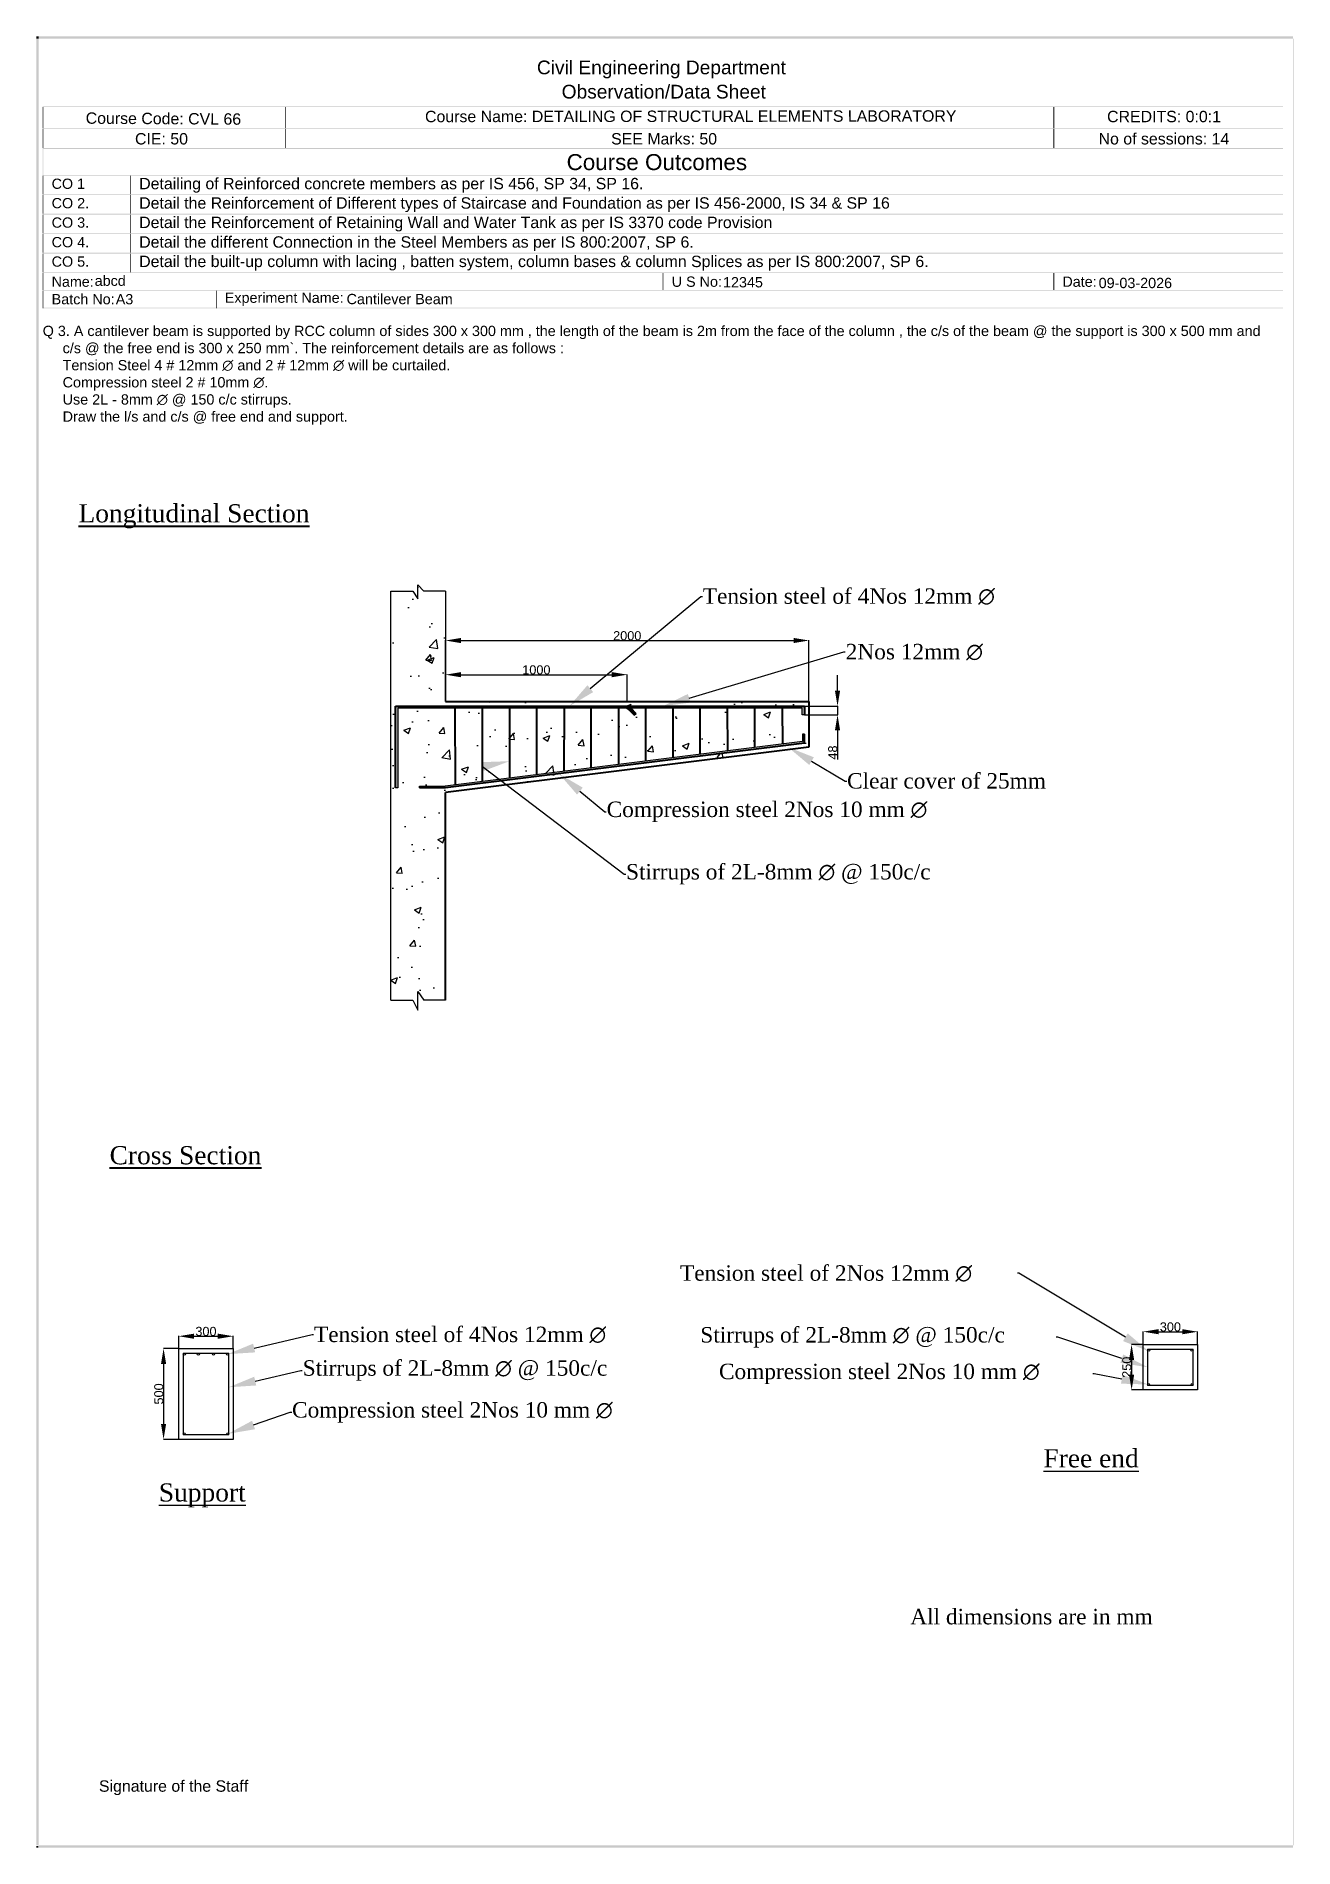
# Model space of a CAD drawing. Header units: millimetres. Extents: x 8163 to 15083, y 852 to 10822.
import ezdxf
from ezdxf import colors
from ezdxf.entities.mleader import LeaderData, LeaderLine
from ezdxf.math import Vec2, Vec3

# ---------------------------------------------------------------- set-up
doc = ezdxf.new("R2010")
doc.units = ezdxf.units.MM
doc.layers.add('PDF_Solid Fills', color=7, linetype='Continuous')
doc.layers.add('PDF_Text', color=7, linetype='Continuous')
doc.styles.add('PDF F1', font='arial.ttf')
doc.styles.add('PDF F3', font='arial.ttf')
doc.styles.add('PDF F4', font='arial.ttf')
doc.styles.get("Standard").update_dxf_attribs({"font": 'arial.ttf'})
doc.dimstyles.new('ISO-25', dxfattribs={"dimtxt": 2.5, "dimasz": 2.5, "dimexe": 1.25, "dimexo": 0.625, "dimtad": 1, "dimtxsty": 'Standard', "dimcen": 2.5, "dimadec": 0, "dimazin": 0, "dimtfac": 1, "dimtmove": 0, "dimatfit": 3, "dimfxl": 1, "dimarcsym": 0})

# ---------------------------------------------------------------- blocks, each defined once
blk = doc.blocks.new('*D2')
at = {"color": 0, "lineweight": -2, "transparency": 16777216}
for p, q in [((10415.1, 7160.9), (10415.1, 7309.6)), ((10500.1, 7308.3), (11330.1, 7308.3)), ((11415.1, 7160.9), (11415.1, 7309.6))]:
    blk.add_line(p, q, dxfattribs=at)
at = {"color": 0, "transparency": 16777216}
for points in [[(10500.1, 7322.5), (10500.1, 7294.2), (10415.1, 7308.3)], [(11330.1, 7322.5), (11330.1, 7294.2), (11415.1, 7308.3)]]:
    blk.add_solid(points, dxfattribs=at)
at = {"layer": 'DEFPOINTS', "color": 0, "transparency": 16777216}
for p in [(11415.1, 7308.3), (10415.1, 7160.2), (11415.1, 7160.2)]:
    blk.add_point(p, dxfattribs=at)
at = {"color": 0, "transparency": 16777216, "insert": (10915.1, 7334.5), "char_height": 50, "attachment_point": 5}
blk.add_mtext('1000', dxfattribs=at)
blk = doc.blocks.new('*D3')
at = {"color": 0, "lineweight": -2, "transparency": 16777216}
for p, q in [((10415.1, 7160.9), (10415.1, 7497.5)), ((10500.1, 7496.3), (12330.1, 7496.3)), ((12415.1, 7160.9), (12415.1, 7497.5))]:
    blk.add_line(p, q, dxfattribs=at)
at = {"color": 0, "transparency": 16777216}
for points in [[(10500.1, 7510.5), (10500.1, 7482.1), (10415.1, 7496.3)], [(12330.1, 7510.5), (12330.1, 7482.1), (12415.1, 7496.3)]]:
    blk.add_solid(points, dxfattribs=at)
at = {"layer": 'DEFPOINTS', "color": 0, "transparency": 16777216}
for p in [(12415.1, 7496.3), (10415.1, 7160.2), (12415.1, 7160.2)]:
    blk.add_point(p, dxfattribs=at)
at = {"color": 0, "transparency": 16777216, "insert": (11415.1, 7522.4), "char_height": 50, "attachment_point": 5}
blk.add_mtext('2000', dxfattribs=at)
blk = doc.blocks.new('*D4')
at = {"color": 0, "lineweight": -2, "transparency": 16777216}
for p, q in [((8947, 3600.4), (8947, 3668.6)), ((9032, 3667.3), (9162, 3667.3)), ((9247, 3600.4), (9247, 3668.6))]:
    blk.add_line(p, q, dxfattribs=at)
at = {"color": 0, "transparency": 16777216}
for points in [[(9032, 3681.5), (9032, 3653.2), (8947, 3667.3)], [(9162, 3681.5), (9162, 3653.2), (9247, 3667.3)]]:
    blk.add_solid(points, dxfattribs=at)
at = {"layer": 'DEFPOINTS', "color": 0, "transparency": 16777216}
for p in [(8947, 3599.8), (9247, 3667.3), (9247, 3599.8)]:
    blk.add_point(p, dxfattribs=at)
at = {"color": 0, "transparency": 16777216, "insert": (9097, 3693.5), "char_height": 50, "attachment_point": 5}
blk.add_mtext('300', dxfattribs=at)
blk = doc.blocks.new('*D5')
at = {"color": 0, "lineweight": -2, "transparency": 16777216}
for p, q in [((14253.8, 3622.2), (14253.8, 3693.5)), ((14338.8, 3692.2), (14468.8, 3692.2)), ((14553.8, 3622.2), (14553.8, 3693.5))]:
    blk.add_line(p, q, dxfattribs=at)
at = {"color": 0, "transparency": 16777216}
for points in [[(14338.8, 3706.4), (14338.8, 3678), (14253.8, 3692.2)], [(14468.8, 3706.4), (14468.8, 3678), (14553.8, 3692.2)]]:
    blk.add_solid(points, dxfattribs=at)
at = {"layer": 'DEFPOINTS', "color": 0, "transparency": 16777216}
for p in [(14553.8, 3692.2), (14253.8, 3621.6), (14553.8, 3621.6)]:
    blk.add_point(p, dxfattribs=at)
at = {"color": 0, "transparency": 16777216, "insert": (14403.8, 3718.4), "char_height": 50, "attachment_point": 5}
blk.add_mtext('300', dxfattribs=at)
blk = doc.blocks.new('*D6')
at = {"color": 0, "lineweight": -2, "transparency": 16777216}
for p, q in [((14253.2, 3621.6), (14189.1, 3621.6)), ((14190.4, 3536.6), (14190.4, 3456.6)), ((14253.2, 3371.6), (14189.1, 3371.6))]:
    blk.add_line(p, q, dxfattribs=at)
at = {"color": 0, "transparency": 16777216}
for points in [[(14176.2, 3536.6), (14204.5, 3536.6), (14190.4, 3621.6)], [(14176.2, 3456.6), (14204.5, 3456.6), (14190.4, 3371.6)]]:
    blk.add_solid(points, dxfattribs=at)
at = {"layer": 'DEFPOINTS', "color": 0, "transparency": 16777216}
for p in [(14253.8, 3621.6), (14190.4, 3371.6), (14253.8, 3371.6)]:
    blk.add_point(p, dxfattribs=at)
at = {"color": 0, "transparency": 16777216, "insert": (14164.2, 3496.6), "char_height": 50, "attachment_point": 5, "rotation": 90}
blk.add_mtext('250', dxfattribs=at)
blk = doc.blocks.new('*D7')
at = {"color": 0, "lineweight": -2, "transparency": 16777216}
for p, q in [((8946.4, 3599.8), (8862.5, 3599.8)), ((8863.8, 3514.8), (8863.8, 3184.8)), ((8946.4, 3099.8), (8862.5, 3099.8))]:
    blk.add_line(p, q, dxfattribs=at)
at = {"color": 0, "transparency": 16777216}
for points in [[(8849.6, 3514.8), (8877.9, 3514.8), (8863.8, 3599.8)], [(8849.6, 3184.8), (8877.9, 3184.8), (8863.8, 3099.8)]]:
    blk.add_solid(points, dxfattribs=at)
at = {"layer": 'DEFPOINTS', "color": 0, "transparency": 16777216}
for p in [(8947, 3599.8), (8863.8, 3099.8), (8947, 3099.8)]:
    blk.add_point(p, dxfattribs=at)
at = {"color": 0, "transparency": 16777216, "insert": (8837.6, 3349.8), "char_height": 50, "attachment_point": 5, "rotation": 90}
blk.add_mtext('500', dxfattribs=at)
blk = doc.blocks.new('*D8')
at = {"color": 0, "lineweight": -2, "transparency": 16777216}
for p, q in [((12572.3, 7220.2), (12572.3, 7305.2)), ((12390.7, 7135.2), (12573.5, 7135.2)), ((12390.7, 7087.2), (12573.5, 7087.2)), ((12572.3, 7135.2), (12572.3, 7087.2)), ((12572.3, 7002.2), (12572.3, 6842.2))]:
    blk.add_line(p, q, dxfattribs=at)
at = {"color": 0, "transparency": 16777216}
for points in [[(12558.1, 7220.2), (12586.4, 7220.2), (12572.3, 7135.2)], [(12558.1, 7002.2), (12586.4, 7002.2), (12572.3, 7087.2)]]:
    blk.add_solid(points, dxfattribs=at)
at = {"layer": 'DEFPOINTS', "color": 0, "transparency": 16777216}
for p in [(12390.1, 7135.2), (12390.1, 7087.2), (12572.3, 7087.2)]:
    blk.add_point(p, dxfattribs=at)
at = {"color": 0, "transparency": 16777216, "insert": (12546.1, 6879.7), "char_height": 50, "attachment_point": 5, "rotation": 90}
blk.add_mtext('48', dxfattribs=at)

msp = doc.modelspace()

# ---------------------------------------------------------------- hatches: boundary and pattern name
at = {"true_color": 0x000000}
h = msp.add_hatch(dxfattribs=at)
h.set_pattern_fill('AR-CONC', color=18, scale=2.1)
h.paths.add_polyline_path([(10415.116, 6660.234), (12415.116, 6910.234), (12415.116, 7160.234), (10415.116, 7160.234), (10415.116, 7767.124), (10295.116, 7767.124), (10262.316, 7803.357), (10262.316, 7726.286), (10235.116, 7767.124), (10115.116, 7767.124), (10115.116, 5517.124), (10235.116, 5517.124), (10262.686, 5462.502), (10262.686, 5563.851), (10295.116, 5517.124), (10415.116, 5517.124)])
h.paths.add_polyline_path([(10272.062, 6685.234), (10272.062, 6695.234), (10413.866, 6695.234), (10467.776, 6701.968), (10467.315, 7123.234), (10152.116, 7123.234), (10152.116, 6685.234), (10140.116, 6685.234), (10140.116, 7135.234), (10152.116, 7135.234), (12390.116, 7135.234), (12390.116, 7123.234), (12390.116, 7087.234), (12378.116, 7087.234), (12378.116, 7123.234), (12267.068, 7123.234), (12268.945, 6926.972), (12380.116, 6940.859), (12380.116, 6980.109), (12390.116, 6980.109), (12390.116, 6932.109), (10415.116, 6685.234)], flags=16)
h.paths.add_polyline_path([(10617.787, 7123.234), (10467.315, 7123.234), (10467.776, 6701.968), (10617.787, 6720.708)], flags=0)
h.paths.add_polyline_path([(10767.772, 7123.234), (10617.787, 7123.234), (10617.787, 6720.708), (10767.269, 6739.381)], flags=0)
h.paths.add_polyline_path([(10917.256, 7123.234), (10767.772, 7123.234), (10767.269, 6739.381), (10917.256, 6758.118)], flags=0)
h.paths.add_polyline_path([(11067.237, 7123.234), (10917.256, 7123.234), (10917.256, 6758.118), (11066.676, 6776.783)], flags=0)
h.paths.add_polyline_path([(11216.66, 7123.234), (11067.237, 7123.234), (11066.676, 6776.783), (11216.66, 6795.519)], flags=0)
h.paths.add_polyline_path([(11366.669, 7123.234), (11216.66, 7123.234), (11216.66, 6795.519), (11366.902, 6814.288)], flags=0)
h.paths.add_polyline_path([(11516.909, 7123.234), (11436.668, 7123.234), (11436.673, 7123.229), (11464.42, 7095.481), (11453.644, 7084.705), (11435.967, 7102.383), (11415.116, 7123.234), (11366.669, 7123.234), (11366.902, 6814.288), (11516.909, 6833.027)], flags=0)
h.paths.add_polyline_path([(11666.866, 7123.234), (11516.909, 7123.234), (11516.909, 6833.027), (11665.874, 6851.636)], flags=0)
h.paths.add_polyline_path([(11815.838, 7123.234), (11666.866, 7123.234), (11665.874, 6851.636), (11815.838, 6870.369)], flags=0)
h.paths.add_polyline_path([(11965.89, 7123.234), (11815.838, 7123.234), (11815.838, 6870.369), (11966.91, 6889.241)], flags=0)
h.paths.add_polyline_path([(12116.953, 7123.234), (11965.89, 7123.234), (11966.91, 6889.241), (12116.953, 6907.985)], flags=0)
h.paths.add_polyline_path([(12267.068, 7123.234), (12116.953, 7123.234), (12116.953, 6907.985), (12268.945, 6926.972)], flags=0)
h = msp.add_hatch(color=18, dxfattribs=at)
h.dxf.hatch_style = 1
h.paths.add_polyline_path([(12390.116, 7135.234), (12378.116, 7135.234), (10140.116, 7135.234), (10140.116, 6685.234), (10152.116, 6685.234), (10152.116, 7123.234), (12378.116, 7123.234), (12378.116, 7087.234), (12390.116, 7087.234)])
h.paths.add_polyline_path([(12390.116, 6932.109), (12390.116, 6942.109), (12390.116, 6980.109), (12380.116, 6980.109), (12380.116, 6940.859), (10413.866, 6695.234), (10272.062, 6695.234), (10272.062, 6685.234), (10415.116, 6685.234)], flags=0)
h = msp.add_hatch(dxfattribs=at)
h.set_pattern_fill('AR-CONC', color=18, scale=2.1)
h.paths.add_polyline_path([(10617.787, 7123.234), (10467.315, 7123.234), (10467.776, 6701.968), (10617.787, 6720.708)])
h.paths.add_polyline_path([(10767.772, 7123.234), (10617.787, 7123.234), (10617.787, 6720.708), (10767.269, 6739.381)])
h.paths.add_polyline_path([(10917.256, 7123.234), (10767.772, 7123.234), (10767.269, 6739.381), (10917.256, 6758.118)])
h.paths.add_polyline_path([(11067.237, 7123.234), (10917.256, 7123.234), (10917.256, 6758.118), (11066.676, 6776.783)])
h.paths.add_polyline_path([(11216.66, 7123.234), (11067.237, 7123.234), (11066.676, 6776.783), (11216.66, 6795.519)])
h.paths.add_polyline_path([(11516.909, 7123.234), (11436.668, 7123.234), (11436.673, 7123.229), (11464.42, 7095.481), (11453.644, 7084.705), (11435.967, 7102.383), (11415.116, 7123.234), (11366.669, 7123.234), (11366.902, 6814.288), (11516.909, 6833.027)])
h.paths.add_polyline_path([(11666.866, 7123.234), (11516.909, 7123.234), (11516.909, 6833.027), (11665.874, 6851.636)])
h.paths.add_polyline_path([(11815.838, 7123.234), (11666.866, 7123.234), (11665.874, 6851.636), (11815.838, 6870.369)])
h.paths.add_polyline_path([(11366.669, 7123.234), (11216.66, 7123.234), (11216.66, 6795.519), (11366.902, 6814.288)])
h.paths.add_polyline_path([(11965.89, 7123.234), (11815.838, 7123.234), (11815.838, 6870.369), (11966.91, 6889.241)])
h.paths.add_polyline_path([(12116.953, 7123.234), (11965.89, 7123.234), (11966.91, 6889.241), (12116.953, 6907.985)])
h.paths.add_polyline_path([(12267.068, 7123.234), (12116.953, 7123.234), (12116.953, 6907.985), (12268.945, 6926.972)])
h = msp.add_hatch(color=18, dxfattribs=at)
h.dxf.hatch_style = 1
h.paths.add_polyline_path([(11435.967, 7102.383), (11453.644, 7084.705), (11464.42, 7095.481), (11436.668, 7123.234), (11415.116, 7123.234)])
h = msp.add_hatch(color=18, dxfattribs=at)
h.dxf.hatch_style = 1
h.paths.add_polyline_path([(12390.116, 6932.109), (12390.116, 6942.109), (12390.116, 6980.109), (12380.116, 6980.109), (12380.116, 6940.859), (10413.866, 6695.234), (10272.062, 6695.234), (10272.062, 6685.234), (10415.116, 6685.234)])

# ---------------------------------------------------------------- linework, layer by layer
for p, q in [((10262.316, 7726.286), (10262.316, 7803.357)), ((10262.316, 7803.357), (10295.116, 7767.124)), ((10115.116, 5517.124), (10115.116, 7767.124)), ((10115.116, 7767.124), (10235.116, 7767.124)), ((10235.116, 7767.124), (10262.316, 7726.286)), ((10415.116, 7767.124), (10295.116, 7767.124)), ((10415.116, 7767.124), (10415.116, 7160.234)), ((10140.116, 7135.234), (10152.116, 7135.234)), ((12378.116, 7123.234), (10152.116, 7123.234)), ((10152.116, 7123.234), (10152.116, 6685.234)), ((11415.116, 7123.234), (11435.967, 7102.383)), ((11435.967, 7102.383), (11453.644, 7084.705)), ((11436.673, 7123.229), (11436.668, 7123.234)), ((11436.691, 7123.211), (11436.673, 7123.229)), ((11464.42, 7095.481), (11436.691, 7123.211)), ((11453.644, 7084.705), (11464.42, 7095.481)), ((12378.116, 7135.234), (12390.116, 7135.234)), ((12378.116, 7087.234), (12378.116, 7123.234)), ((12390.116, 7087.234), (12378.116, 7087.234)), ((12390.116, 7135.234), (12390.116, 7123.234)), ((12390.116, 6980.109), (12380.116, 6980.109)), ((12380.116, 6980.109), (12380.116, 6940.859)), ((12380.116, 6940.859), (10413.866, 6695.234)), ((12390.116, 6932.109), (12390.116, 6942.109)), ((10152.116, 6685.234), (10140.116, 6685.234)), ((10272.062, 6685.234), (10272.062, 6695.234)), ((10272.062, 6695.234), (10413.866, 6695.234)), ((10115.116, 5517.124), (10235.116, 5517.124)), ((10235.116, 5517.124), (10262.686, 5462.502)), ((10262.686, 5462.502), (10262.686, 5563.851)), ((10262.686, 5563.851), (10295.116, 5517.124)), ((10415.116, 5517.124), (10295.116, 5517.124)), ((8947.016, 3599.787), (9247.016, 3599.787)), ((8947.016, 3099.787), (8947.016, 3599.787)), ((9247.016, 3599.787), (9247.016, 3099.787)), ((14253.78, 3621.555), (14553.78, 3621.555)), ((14253.78, 3371.555), (14253.78, 3621.555)), ((14278.78, 3596.555), (14528.78, 3596.555)), ((14278.78, 3596.555), (14278.78, 3396.555)), ((14528.78, 3396.555), (14528.78, 3596.555)), ((14553.78, 3621.555), (14553.78, 3371.555)), ((8972.016, 3574.787), (9222.016, 3574.787)), ((8972.016, 3574.787), (8972.016, 3124.787)), ((9222.016, 3124.787), (9222.016, 3574.787)), ((14528.78, 3396.555), (14278.78, 3396.555)), ((14553.78, 3371.555), (14253.78, 3371.555)), ((9247.016, 3099.787), (8947.016, 3099.787)), ((9222.016, 3124.787), (8972.016, 3124.787))]:
    msp.add_line(p, q)
at = {"lineweight": 40}
for p, q in [((10140.116, 7135.234), (12390.116, 7135.234)), ((10140.116, 6685.234), (10140.116, 7135.234)), ((10415.116, 7160.234), (12415.116, 7160.234)), ((10467.315, 7123.234), (10467.776, 6701.968)), ((10617.787, 6720.708), (10617.787, 7123.234)), ((10767.772, 7123.234), (10767.269, 6739.381)), ((10917.256, 6758.118), (10917.256, 7123.234)), ((11067.237, 7123.234), (11066.676, 6776.783)), ((11216.66, 6795.519), (11216.66, 7123.234)), ((11366.669, 7123.234), (11366.902, 6814.288)), ((11516.909, 6833.027), (11516.909, 7123.234)), ((11666.866, 7123.234), (11665.874, 6851.636)), ((11815.838, 6870.369), (11815.838, 7123.234)), ((11965.89, 7123.234), (11966.91, 6889.241)), ((12116.953, 6907.985), (12116.953, 7123.234)), ((12267.068, 7123.234), (12268.945, 6926.972)), ((12390.116, 7135.234), (12390.116, 7087.234)), ((12415.116, 7160.234), (12415.116, 6910.234)), ((12390.116, 6932.109), (12390.116, 6980.109)), ((12390.116, 6932.109), (10415.116, 6685.234)), ((12415.116, 6910.234), (10415.116, 6660.234)), ((10415.116, 6685.234), (10272.062, 6685.234)), ((10415.116, 5517.124), (10415.116, 6660.234))]:
    msp.add_line(p, q, dxfattribs=at)
for centre, radius in [((14284.625, 3590.434), 6), ((14522.738, 3590.473), 6), ((8978.065, 3568.677), 6), ((9055.349, 3568.677), 6), ((9138.686, 3568.677), 6), ((9215.925, 3568.677), 6), ((14283.784, 3401.696), 5), ((14523.654, 3401.509), 5), ((8977.048, 3129.817), 5), ((9216.987, 3129.817), 5)]:
    msp.add_circle(centre, radius)
at = {"layer": 'PDF_Solid Fills', "lineweight": 25, "transparency": 33554559}
for points in [[(8163.143, 10822.14), (8167.332, 10822.14), (8163.143, 10809.574), (8167.332, 10809.574)], [(8163.143, 10822.14), (8175.709, 10822.14), (8163.143, 10817.952), (8175.709, 10817.952)], [(8163.143, 10809.574), (8167.332, 10809.574), (8163.143, 864.843), (8167.332, 864.843)], [(8171.52, 10813.763), (8175.709, 10813.763), (8171.52, 10809.574), (8175.709, 10809.574)], [(8171.52, 10809.574), (8175.709, 10809.574), (8171.52, 864.843), (8175.709, 864.843)], [(8175.709, 10822.14), (15078.486, 10822.14), (8175.709, 10809.574), (15078.486, 10809.574)], [(15078.486, 10809.574), (15082.674, 10809.574), (15078.486, 864.843), (15082.674, 864.843)], [(8198.746, 10436.791), (15022.987, 10436.791), (8198.746, 10432.602), (15022.987, 10432.602)], [(8198.746, 10432.602), (8202.934, 10432.602), (8198.746, 10315.322), (8202.934, 10315.322)], [(9531.761, 10432.602), (9535.949, 10432.602), (9531.761, 10315.322), (9535.949, 10315.322)], [(13760.131, 10432.602), (13764.319, 10432.602), (13760.131, 10315.322), (13764.319, 10315.322)], [(8198.746, 10315.322), (15022.987, 10315.322), (8198.746, 10311.134), (15022.987, 10311.134)], [(8198.746, 10311.134), (8202.934, 10311.134), (8198.746, 10206.419), (8202.934, 10206.419)], [(9531.761, 10311.134), (9535.949, 10311.134), (9531.761, 10206.419), (9535.949, 10206.419)], [(13760.131, 10311.134), (13764.319, 10311.134), (13760.131, 10206.419), (13764.319, 10206.419)], [(8198.746, 10206.419), (15022.987, 10206.419), (8198.746, 10202.231), (15022.987, 10202.231)], [(8198.746, 10202.231), (8202.934, 10202.231), (8198.746, 10058.772), (8202.934, 10058.772)], [(8198.746, 10058.772), (15022.987, 10058.772), (8198.746, 10054.583), (15022.987, 10054.583)], [(8198.746, 10054.583), (8202.934, 10054.583), (8198.746, 9951.963), (8202.934, 9951.963)], [(8680.432, 10054.583), (8684.621, 10054.583), (8680.432, 9951.963), (8684.621, 9951.963)], [(8198.746, 9951.963), (15022.987, 9951.963), (8198.746, 9947.774), (15022.987, 9947.774)], [(8198.746, 9947.774), (8202.934, 9947.774), (8198.746, 9845.154), (8202.934, 9845.154)], [(8680.432, 9947.774), (8684.621, 9947.774), (8680.432, 9845.154), (8684.621, 9845.154)], [(8198.746, 9845.154), (15022.987, 9845.154), (8198.746, 9840.966), (15022.987, 9840.966)], [(8198.746, 9840.966), (8202.934, 9840.966), (8198.746, 9737.298), (8202.934, 9737.298)], [(8680.432, 9840.966), (8684.621, 9840.966), (8680.432, 9737.298), (8684.621, 9737.298)], [(8198.746, 9737.298), (15022.987, 9737.298), (8198.746, 9733.11), (15022.987, 9733.11)], [(8198.746, 9733.11), (8202.934, 9733.11), (8198.746, 9630.49), (8202.934, 9630.49)], [(8680.432, 9733.11), (8684.621, 9733.11), (8680.432, 9630.49), (8684.621, 9630.49)], [(8198.746, 9630.49), (15022.987, 9630.49), (8198.746, 9626.301), (15022.987, 9626.301)], [(8198.746, 9626.301), (8202.934, 9626.301), (8198.746, 9522.634), (8202.934, 9522.634)], [(8680.432, 9626.301), (8684.621, 9626.301), (8680.432, 9522.634), (8684.621, 9522.634)], [(8198.746, 9522.634), (15022.987, 9522.634), (8198.746, 9518.445), (15022.987, 9518.445)], [(8198.746, 9518.445), (8202.934, 9518.445), (8198.746, 9425.249), (8202.934, 9425.249)], [(11610.343, 9518.445), (11614.531, 9518.445), (11610.343, 9425.249), (11614.531, 9425.249)], [(13760.131, 9518.445), (13764.319, 9518.445), (13760.131, 9425.249), (13764.319, 9425.249)], [(8198.746, 9425.249), (15022.987, 9425.249), (8198.746, 9421.061), (15022.987, 9421.061)], [(8198.746, 9421.061), (8202.934, 9421.061), (8198.746, 9324.723), (8202.934, 9324.723)], [(9151.647, 9421.061), (9155.836, 9421.061), (9151.647, 9324.723), (9155.836, 9324.723)], [(8198.746, 9328.912), (9151.647, 9328.912), (8198.746, 9324.723), (9151.647, 9324.723)], [(9155.836, 9328.912), (15022.987, 9328.912), (9155.836, 9324.723), (15022.987, 9324.723)], [(8163.716, 862.144), (8167.121, 862.144), (8163.716, 851.928), (8167.121, 851.928)], [(8163.716, 855.333), (8173.931, 855.333), (8163.716, 851.928), (8173.931, 851.928)], [(8170.526, 862.144), (8173.931, 862.144), (8170.526, 858.739), (8173.931, 858.739)], [(8175.709, 864.843), (15078.486, 864.843), (8175.709, 852.277), (15078.486, 852.277)]]:
    msp.add_solid(points, dxfattribs=at)
at = {"layer": 'PDF_Solid Fills', "color": 7, "lineweight": 25, "true_color": 0xffffff, "transparency": 33554559}
for points in [[(8167.332, 10817.952), (8171.52, 10817.952), (8167.332, 10809.574), (8171.52, 10809.574)], [(8167.332, 10817.952), (8175.709, 10817.952), (8167.332, 10813.763), (8175.709, 10813.763)], [(8167.332, 10809.574), (8171.52, 10809.574), (8167.332, 864.843), (8171.52, 864.843)], [(8167.121, 862.144), (8170.526, 862.144), (8167.121, 855.333), (8170.526, 855.333)], [(8167.121, 858.739), (8173.931, 858.739), (8167.121, 855.333), (8173.931, 855.333)]]:
    msp.add_solid(points, dxfattribs=at)

# ---------------------------------------------------------------- texts
at = {"attachment_point": 1}
for s, width, gutter_width, insert, char_height in [('abcd', 849.73977, 281.923, (8484.803, 9504.621), 56.3847), ('A3', 172.72244, 281.923, (8600.678, 9402.808), 56.3847), ('{\\fBookman Old Style|b0|i0|c0|p18;\\LFree end}', 1072.08336, 500, (13705.225, 3045.555), 100), ('{\\fBookman Old Style|b0|i0|c0|p18;\\LSupport}', 1072.08336, 500, (8837.541, 2857.536), 100)]:
    msp.add_mtext_dynamic_manual_height_columns(s, width=width, gutter_width=gutter_width, heights=[0], dxfattribs=dict(at, insert=insert, char_height=char_height))
at = {"lineweight": 40, "attachment_point": 1}
for s, width, insert, char_height in [('{\\fBookman Old Style|b0|i0|c0|p18;\\LLongitudinal Section}', 2837.45187, (8395.687, 8246.507), 100), ('{\\fBookman Old Style|b0|i0|c0|p18;\\LCross Section}', 2837.45187, (8566.875, 4713.502), 100), ('{\\fBookman Old Style|b0|i0|c0|p18;All dimensions are in mm}', 2294.63165, (12972.601, 2166.612), 85)]:
    msp.add_mtext_dynamic_manual_height_columns(s, width=width, gutter_width=500, heights=[0], dxfattribs=dict(at, insert=insert, char_height=char_height))
at = {"layer": 'PDF_Text', "attachment_point": 4}
for s, insert, char_height, style in [('Civil Engineering Department', (10918.18, 10639.102), 75.3991, 'PDF F1'), ('Observation/Data Sheet', (11054.309, 10516.586), 75.3991, 'PDF F1'), ('CREDITS: 0:0:1', (14055.425, 10379.782), 62.58114, 'PDF F1'), ('CIE: 50', (8706.611, 10257.266), 62.5811, 'PDF F1'), ('SEE Marks: 50', (11326.311, 10257.266), 62.58114, 'PDF F1'), ('No of sessions: 14', (14008.648, 10257.266), 62.58114, 'PDF F1'), ('Course Outcomes', (11081.535, 10128.77), 88.21707, 'PDF F1'), ('CO 1 ', (8247.962, 10009.885), 56.2208, 'PDF F3'), ('Detailing of Reinforced concrete members as per IS 456, SP 34, SP 16.', (8729.648, 10001.763), 62.58114, 'PDF F1'), ('CO 2. ', (8247.962, 9903.076), 56.5491, 'PDF F3'), ('Detail the Reinforcement of Different types of Staircase and Foundation as per IS 456-2000, IS 34 & SP 16', (8729.648, 9894.954), 62.581139, 'PDF F1'), ('CO 3. ', (8247.962, 9796.268), 56.5491, 'PDF F3'), ('Detail the Reinforcement of Retaining Wall and Water Tank as per IS 3370 code Provision', (8729.648, 9788.145), 62.58114, 'PDF F1'), ('CO 4. ', (8247.962, 9688.412), 56.5491, 'PDF F3'), ('Detail the different Connection in the Steel Members as per IS 800:2007, SP 6.', (8729.648, 9680.289), 62.58114, 'PDF F1'), ('CO 5. ', (8247.962, 9581.602), 56.5491, 'PDF F3'), ('Detail the built-up column with lacing , batten system, column bases & column Splices as per IS 800:2007, SP 6.', (8729.648, 9573.481), 62.581139, 'PDF F1'), ('Name:     ', (8247.962, 9470.932), 56.2208, 'PDF F4'), ('U S No:', (11659.76, 9470.932), 56.5491, 'PDF F4'), ('Date:', (13809.401, 9470.932), 56.5491, 'PDF F4'), ('09-03-2026', (14009.089, 9463.757), 56.5491, 'PDF F4'), ('Batch No:', (8247.962, 9374.595), 56.5491, 'PDF F4'), ('Experiment Name:', (9200.662, 9374.595), 56.54906, 'PDF F4'), ('Cantilever Beam', (9870.872, 9375.361), 56.54906, 'PDF F4'), ('Q 3. A cantilever beam is supported by RCC column of sides 300 x 300 mm , the length of the beam is 2m from the face of the column , the c/s of the beam @ the support is 300 x 500 mm and\\P     c/s @ the free end is 300 x 250 mm`. The reinforcement details are as follows :\\P     Tension Steel 4 # 12mm ∅ and 2 # 12mm ∅ will be curtailed.\\P     Compression steel 2 # 10mm ∅.\\P     Use 2L - 8mm ∅ @ 150 c/c stirrups.\\P     Draw the l/s and c/s @ free end and support.', (8198.746, 8956.108), 56.549065, 'PDF F4'), ('                          Signature of the Staff', (7876.7, 1182.212), 62.58114, 'PDF F1')]:
    msp.add_mtext(s, dxfattribs=dict(at, insert=insert, char_height=char_height, style=style))
at = {"layer": 'PDF_Text', "char_height": 62.58114, "attachment_point": 4, "style": 'PDF F1'}
for s, insert, rotation in [('Course Code: CVL 66 ', (8435.401, 10371.405), 359.6250715), ('Course Name: DETAILING OF STRUCTURAL ELEMENTS LABORATORY ', (10302.459, 10379.782), 0.0639687)]:
    msp.add_mtext(s, dxfattribs=dict(at, insert=insert, rotation=rotation))
at = {"layer": 'PDF_Text', "insert": (11942.069, 9467.652), "char_height": 56.5491, "width": 468.74777, "attachment_point": 4, "style": 'PDF F4'}
msp.add_mtext('12345', dxfattribs=at)

# ---------------------------------------------------------------- dimensions: what is measured, and where the dimension line sits
for base, p1, p2, picture, middle in [((12415.116, 7496.288), (10415.116, 7160.234), (12415.116, 7160.234), '*D3', (11415.116, 7522.442)), ((11415.116, 7308.328), (10415.116, 7160.234), (11415.116, 7160.234), '*D2', (10915.116, 7334.481)), ((9247.016, 3667.318), (8947.016, 3599.787), (9247.016, 3599.787), '*D4', (9097.016, 3693.488)), ((14553.78, 3692.209), (14253.78, 3621.555), (14553.78, 3621.555), '*D5', (14403.78, 3718.38))]:
    dim = msp.add_linear_dim(base=base, p1=p1, p2=p2, dimstyle='ISO-25', override={"dimtxt": 50, "dimasz": 85})
    dim.commit()
    dim.dimension.update_dxf_attribs({"geometry": picture, "text_midpoint": middle})
for base, p1, p2, picture, middle in [((12572.261, 7087.234), (12390.116, 7135.234), (12390.116, 7087.234), '*D8', (12546.107, 6879.74)), ((8863.771, 3099.787), (8947.016, 3599.787), (8947.016, 3099.787), '*D7', (8837.617, 3349.787)), ((14190.375, 3371.555), (14253.78, 3621.555), (14253.78, 3371.555), '*D6', (14164.221, 3496.555))]:
    dim = msp.add_linear_dim(base=base, p1=p1, p2=p2, angle=90, dimstyle='ISO-25', override={"dimtxt": 50, "dimasz": 85})
    dim.commit()
    dim.dimension.update_dxf_attribs({"geometry": picture, "text_midpoint": middle})

# ---------------------------------------------------------------- leaders
ml = msp.add_multileader_mtext('Standard')
ml.set_content('{\\fBookman Old Style|b0|i0|c0|p18;Tension steel of 4Nos 12mm ∅}', color=256)
ml.set_leader_properties()
ml.build(insert=Vec2(0, 0))
ml.multileader.update_dxf_attribs({"arrow_head_size": 150})
ctx = ml.context
ctx.base_point, ctx.char_height, ctx.arrow_head_size, ctx.plane_origin = Vec3(11828.797, 7739.47), 85, 150, Vec3(11096.842, 7135.234)
notes = []
notes.append((ctx, [(0, (1, 1, 0), (11820.797, 7739.47), (1, 0), 8, [(0, [(11096.842, 7135.234)], 0, [])])]))
ctx.mtext.insert, ctx.mtext.flow_direction = Vec3(11830.797, 7783.463), 5
ml = msp.add_multileader_mtext('Standard')
ml.set_content('{\\fBookman Old Style|b0|i0|c0|p18;2Nos 12mm ∅}', color=256)
ml.set_leader_properties()
ml.build(insert=Vec2(0, 0))
ml.multileader.update_dxf_attribs({"arrow_head_size": 150})
ctx = ml.context
ctx.base_point, ctx.char_height, ctx.arrow_head_size, ctx.plane_origin = Vec3(12615.168, 7433.788), 85, 150, Vec3(11612.252, 7135.234)
notes.append((ctx, [(0, (1, 1, 0), (12607.168, 7433.788), (1, 0), 8, [(0, [(11612.252, 7135.234)], 0, [])])]))
ctx.mtext.insert, ctx.mtext.flow_direction = Vec3(12617.168, 7477.781), 5
ml = msp.add_multileader_mtext('Standard')
ml.set_content('{\\fBookman Old Style|b0|i0|c0|p18;Clear cover of 25mm}', color=256)
ml.set_leader_properties()
ml.build(insert=Vec2(0, 0))
ml.multileader.update_dxf_attribs({"arrow_head_size": 150})
ctx = ml.context
ctx.base_point, ctx.char_height, ctx.arrow_head_size, ctx.plane_origin = Vec3(12622.692, 6722.617), 85, 150, Vec3(12300.353, 6909.121)
notes.append((ctx, [(0, (1, 1, 0), (12614.692, 6722.617), (1, 0), 8, [(0, [(12300.353, 6909.121)], 0, [])])]))
ctx.mtext.insert, ctx.mtext.flow_direction = Vec3(12624.692, 6766.61), 5
ml = msp.add_multileader_mtext('Standard')
ml.set_content('{\\fBookman Old Style|b0|i0|c0|p18;Stirrups of 2L-8mm ∅ @ 150c/c}', color=256)
ml.set_leader_properties()
ml.build(insert=Vec2(0, 0))
ml.multileader.update_dxf_attribs({"arrow_head_size": 150})
ctx = ml.context
ctx.base_point, ctx.char_height, ctx.arrow_head_size, ctx.plane_origin = Vec3(11406.479, 6210.204), 85, 150, Vec3(10767.391, 6832.271)
notes.append((ctx, [(0, (1, 1, 0), (11398.479, 6210.204), (1, 0), 8, [(1, [(10767.391, 6832.271), (10617.787, 6802.151)], 0, [])])]))
ctx.mtext.insert, ctx.mtext.flow_direction = Vec3(11408.479, 6266.291), 5
ml = msp.add_multileader_mtext('Standard')
ml.set_content('{\\fBookman Old Style|b0|i0|c0|p18;Compression steel 2Nos 10 mm ∅}', color=256)
ml.set_leader_properties()
ml.build(insert=Vec2(0, 0))
ml.multileader.update_dxf_attribs({"arrow_head_size": 150})
ctx = ml.context
ctx.base_point, ctx.char_height, ctx.arrow_head_size, ctx.plane_origin = Vec3(11299.817, 6553.701), 85, 150, Vec3(11039.322, 6763.259)
notes.append((ctx, [(0, (1, 1, 0), (11291.817, 6553.701), (1, 0), 8, [(0, [(11039.322, 6763.259)], 0, [])])]))
ctx.mtext.insert, ctx.mtext.flow_direction = Vec3(11301.817, 6609.789), 5
ml = msp.add_multileader_mtext('Standard')
ml.set_content('{\\fBookman Old Style|b0|i0|c0|p18;Tension steel of 2Nos 12mm ∅}', color=256)
ml.set_leader_properties()
ml.build(insert=Vec2(0, 0))
ml.multileader.update_dxf_attribs({"arrow_head_size": 150})
ctx = ml.context
ctx.base_point, ctx.char_height, ctx.arrow_head_size, ctx.plane_origin = Vec3(11703.556, 4013.767), 85, 150, Vec3(14284.625, 3584.434)
notes.append((ctx, [(0, (1, 1, 0), (13570.688, 4013.767), (-1, 0), 8, [(0, [(14284.625, 3584.434)], 0, [])])]))
ctx.mtext.insert, ctx.mtext.flow_direction = Vec3(11705.556, 4057.76), 5
ml = msp.add_multileader_mtext('Standard')
ml.set_content('{\\fBookman Old Style|b0|i0|c0|p18;Tension steel of 4Nos 12mm ∅}', color=256)
ml.set_leader_properties()
ml.build(insert=Vec2(0, 0))
ml.multileader.update_dxf_attribs({"arrow_head_size": 150})
ctx = ml.context
ctx.base_point, ctx.char_height, ctx.arrow_head_size, ctx.plane_origin = Vec3(9689.691, 3676.093), 85, 150, Vec3(9215.925, 3568.677)
notes.append((ctx, [(0, (1, 1, 0), (9681.691, 3676.093), (1, 0), 8, [(0, [(9215.925, 3568.677)], 0, [])])]))
ctx.mtext.insert, ctx.mtext.flow_direction = Vec3(9691.691, 3720.086), 5
ml = msp.add_multileader_mtext('Standard')
ml.set_content('{\\fBookman Old Style|b0|i0|c0|p18;Stirrups of 2L-8mm ∅ @ 150c/c}', color=256)
ml.set_leader_properties()
ml.build(insert=Vec2(0, 0))
ml.multileader.update_dxf_attribs({"arrow_head_size": 150})
ctx = ml.context
ctx.base_point, ctx.char_height, ctx.arrow_head_size, ctx.plane_origin = Vec3(11815.202, 3661.568), 85, 150, Vec3(14278.78, 3496.555)
notes.append((ctx, [(0, (1, 1, 0), (13783.909, 3661.568), (-1, 0), 8, [(0, [(14278.78, 3496.555)], 0, [])])]))
ctx.mtext.insert, ctx.mtext.flow_direction = Vec3(11817.202, 3717.655), 5
ml = msp.add_multileader_mtext('Standard')
ml.set_content('{\\fBookman Old Style|b0|i0|c0|p18;Stirrups of 2L-8mm ∅ @ 150c/c}', color=256)
ml.set_leader_properties()
ml.build(insert=Vec2(0, 0))
ml.multileader.update_dxf_attribs({"arrow_head_size": 150})
ctx = ml.context
ctx.base_point, ctx.char_height, ctx.arrow_head_size, ctx.plane_origin = Vec3(9627.299, 3478.995), 85, 150, Vec3(9222.016, 3386.297)
notes.append((ctx, [(0, (1, 1, 0), (9619.299, 3478.995), (1, 0), 8, [(0, [(9222.016, 3386.297)], 0, [])])]))
ctx.mtext.insert, ctx.mtext.flow_direction = Vec3(9629.299, 3535.083), 5
ml = msp.add_multileader_mtext('Standard')
ml.set_content('{\\fBookman Old Style|b0|i0|c0|p18;Compression steel 2Nos 10 mm ∅}', color=256)
ml.set_leader_properties()
ml.build(insert=Vec2(0, 0))
ml.multileader.update_dxf_attribs({"arrow_head_size": 150})
ctx = ml.context
ctx.base_point, ctx.char_height, ctx.arrow_head_size, ctx.plane_origin = Vec3(11917.814, 3460.024), 85, 150, Vec3(14283.784, 3401.696)
notes.append((ctx, [(0, (1, 1, 0), (13985.291, 3460.024), (-1, 0), 8, [(0, [(14283.784, 3401.696)], 0, [])])]))
ctx.mtext.insert, ctx.mtext.flow_direction = Vec3(11919.814, 3516.112), 5
ml = msp.add_multileader_mtext('Standard')
ml.set_content('{\\fBookman Old Style|b0|i0|c0|p18;Compression steel 2Nos 10 mm ∅}', color=256)
ml.set_leader_properties()
ml.build(insert=Vec2(0, 0))
ml.multileader.update_dxf_attribs({"arrow_head_size": 150})
ctx = ml.context
ctx.base_point, ctx.char_height, ctx.arrow_head_size, ctx.plane_origin = Vec3(9568.75, 3248.513), 85, 150, Vec3(9216.987, 3129.817)
notes.append((ctx, [(0, (1, 1, 0), (9560.75, 3248.513), (1, 0), 8, [(0, [(9216.987, 3129.817)], 0, [])])]))
ctx.mtext.insert, ctx.mtext.flow_direction = Vec3(9570.75, 3304.601), 5
for ctx, leaders in notes:
    for number, flags, end, landing, length, lines in leaders:
        leader = LeaderData()
        leader.index, (leader.has_last_leader_line, leader.has_dogleg_vector, leader.attachment_direction) = number, flags
        leader.last_leader_point, leader.dogleg_vector, leader.dogleg_length = Vec3(end), Vec3(landing), length
        for number, points, colour, breaks in lines:
            line = LeaderLine()
            line.index, line.vertices, line.color, line.breaks = number, Vec3.list(points), colors.encode_raw_color(colour), breaks
            leader.lines.append(line)
        ctx.leaders.append(leader)

doc.saveas('drawing.dxf')
